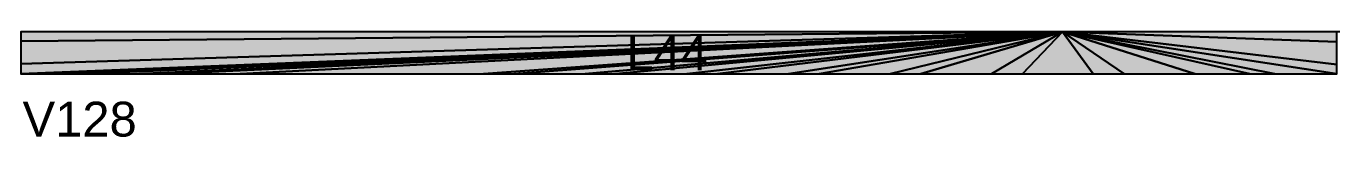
# Model space of a CAD drawing. Extents: x 37185 to 43130, y -8131 to -3926.
# Drawn here: x 41322.2 to 41570.9, y -6069.8 to -6049.7 of the extents above; entities that cross this region are included whole.
import ezdxf

# ---------------------------------------------------------------- set-up
doc = ezdxf.new("R2010")
doc.units = 0
doc.header["$MEASUREMENT"] = 0
for name, color, linetype in [('52', 3, 'CONTINUOUS'), ('74', 2, 'CONTINUOUS'), ('96', 252, 'CONTINUOUS')]:
    doc.layers.add(name, color=color, linetype=linetype)
doc.styles.add('TQS_ARIAL', font='arial.ttf')

msp = doc.modelspace()

# ---------------------------------------------------------------- linework, layer by layer
at = {"layer": '52', "linetype": 'Continuous'}
for points in [[(42174.86, -6049.7), (42174.26, -6049.7), (42174.1, -6049.7), (42172.77, -6049.7), (42172.52, -6049.7), (42169.86, -6049.7), (42166.6, -6049.7), (42163.13, -6049.7), (42159.86, -6049.7), (42157.2, -6049.7), (42156.96, -6049.7), (42155.62, -6049.7), (42155.47, -6049.7), (42155.37, -6049.7), (42154.86, -6049.7), (41974.53, -6049.7), (41961.86, -6049.7), (41595, -6049.7), (41584.53, -6049.7), (41571.86, -6049.7), (41519.62, -6049.7), (41321.2, -6049.7)], [(41321.2, -6057.7), (41324.63, -6057.7), (41333.08, -6057.7), (41343.59, -6057.7), (41349.46, -6057.7), (41362.95, -6057.7), (41409.35, -6057.7), (41415.22, -6057.7), (41428.71, -6057.7), (41434.57, -6057.7), (41448.06, -6057.7), (41453.93, -6057.7), (41467.42, -6057.7), (41473.29, -6057.7), (41486.78, -6057.7), (41492.65, -6057.7), (41506.13, -6057.7), (41512, -6057.7), (41525.49, -6057.7), (41531.36, -6057.7), (41544.85, -6057.7), (41555.32, -6057.7), (41560.1, -6057.7), (41571.86, -6057.7)]]:
    msp.add_lwpolyline(points, dxfattribs=at)
at = {"layer": '96', "linetype": 'Continuous'}
for points in [[(41519.62, -6049.7), (41321.2, -6049.7), (41321.2, -6051.46), (41519.62, -6049.7)], [(41519.62, -6049.7), (41321.2, -6051.46), (41321.2, -6055.79), (41519.62, -6049.7)], [(41519.62, -6049.7), (41321.2, -6055.79), (41321.2, -6057.7), (41519.62, -6049.7)], [(41519.62, -6049.7), (41321.2, -6057.7), (41324.63, -6057.7), (41519.62, -6049.7)], [(41519.62, -6049.7), (41324.63, -6057.7), (41333.08, -6057.7), (41519.62, -6049.7)], [(41519.62, -6049.7), (41333.08, -6057.7), (41343.59, -6057.7), (41519.62, -6049.7)], [(41519.62, -6049.7), (41343.59, -6057.7), (41349.46, -6057.7), (41519.62, -6049.7)], [(41519.62, -6049.7), (41349.46, -6057.7), (41362.95, -6057.7), (41519.62, -6049.7)], [(41519.62, -6049.7), (41362.95, -6057.7), (41409.35, -6057.7), (41519.62, -6049.7)], [(41519.62, -6049.7), (41409.35, -6057.7), (41415.22, -6057.7), (41519.62, -6049.7)], [(41519.62, -6049.7), (41415.22, -6057.7), (41428.71, -6057.7), (41519.62, -6049.7)], [(41519.62, -6049.7), (41428.71, -6057.7), (41434.57, -6057.7), (41519.62, -6049.7)], [(41519.62, -6049.7), (41434.57, -6057.7), (41448.06, -6057.7), (41519.62, -6049.7)], [(41519.62, -6049.7), (41448.06, -6057.7), (41453.93, -6057.7), (41519.62, -6049.7)], [(41519.62, -6049.7), (41453.93, -6057.7), (41467.42, -6057.7), (41519.62, -6049.7)], [(41519.62, -6049.7), (41467.42, -6057.7), (41473.29, -6057.7), (41519.62, -6049.7)], [(41519.62, -6049.7), (41473.29, -6057.7), (41486.78, -6057.7), (41519.62, -6049.7)], [(41519.62, -6049.7), (41486.78, -6057.7), (41492.65, -6057.7), (41519.62, -6049.7)], [(41519.62, -6049.7), (41492.65, -6057.7), (41506.13, -6057.7), (41519.62, -6049.7)], [(41519.62, -6049.7), (41506.13, -6057.7), (41512, -6057.7), (41519.62, -6049.7)], [(41519.62, -6049.7), (41512, -6057.7), (41525.49, -6057.7), (41519.62, -6049.7)], [(41519.62, -6049.7), (41525.49, -6057.7), (41531.36, -6057.7), (41519.62, -6049.7)], [(41519.62, -6049.7), (41531.36, -6057.7), (41544.85, -6057.7), (41519.62, -6049.7)], [(41519.62, -6049.7), (41544.85, -6057.7), (41555.32, -6057.7), (41519.62, -6049.7)], [(41519.62, -6049.7), (41555.32, -6057.7), (41560.1, -6057.7), (41519.62, -6049.7)], [(41519.62, -6049.7), (41560.1, -6057.7), (41571.86, -6057.7), (41519.62, -6049.7)], [(41519.62, -6049.7), (41571.86, -6057.7), (41571.86, -6055.94), (41519.62, -6049.7)], [(41519.62, -6049.7), (41571.86, -6055.94), (41571.86, -6051.6), (41519.62, -6049.7)], [(41519.62, -6049.7), (41571.86, -6051.6), (41571.86, -6049.7), (41519.62, -6049.7)]]:
    msp.add_lwpolyline(points, dxfattribs=at)
for points in [[(41519.62, -6049.7), (41321.2, -6049.7), (41321.2, -6051.46)], [(41519.62, -6049.7), (41321.2, -6051.46), (41519.62, -6049.7)], [(41519.62, -6049.7), (41321.2, -6051.46), (41321.2, -6055.79)], [(41519.62, -6049.7), (41321.2, -6055.79), (41519.62, -6049.7)], [(41519.62, -6049.7), (41321.2, -6055.79), (41321.2, -6057.7)], [(41519.62, -6049.7), (41321.2, -6057.7), (41519.62, -6049.7)], [(41519.62, -6049.7), (41321.2, -6057.7), (41324.63, -6057.7)], [(41519.62, -6049.7), (41324.63, -6057.7), (41519.62, -6049.7)], [(41519.62, -6049.7), (41324.63, -6057.7), (41333.08, -6057.7)], [(41519.62, -6049.7), (41333.08, -6057.7), (41519.62, -6049.7)], [(41519.62, -6049.7), (41333.08, -6057.7), (41343.59, -6057.7)], [(41519.62, -6049.7), (41343.59, -6057.7), (41519.62, -6049.7)], [(41519.62, -6049.7), (41343.59, -6057.7), (41349.46, -6057.7)], [(41519.62, -6049.7), (41349.46, -6057.7), (41519.62, -6049.7)], [(41519.62, -6049.7), (41349.46, -6057.7), (41362.95, -6057.7)], [(41519.62, -6049.7), (41362.95, -6057.7), (41519.62, -6049.7)], [(41519.62, -6049.7), (41362.95, -6057.7), (41409.35, -6057.7)], [(41519.62, -6049.7), (41409.35, -6057.7), (41519.62, -6049.7)], [(41519.62, -6049.7), (41409.35, -6057.7), (41415.22, -6057.7)], [(41519.62, -6049.7), (41415.22, -6057.7), (41519.62, -6049.7)], [(41519.62, -6049.7), (41415.22, -6057.7), (41428.71, -6057.7)], [(41519.62, -6049.7), (41428.71, -6057.7), (41519.62, -6049.7)], [(41519.62, -6049.7), (41428.71, -6057.7), (41434.57, -6057.7)], [(41519.62, -6049.7), (41434.57, -6057.7), (41519.62, -6049.7)], [(41519.62, -6049.7), (41434.57, -6057.7), (41448.06, -6057.7)], [(41519.62, -6049.7), (41448.06, -6057.7), (41519.62, -6049.7)], [(41519.62, -6049.7), (41448.06, -6057.7), (41453.93, -6057.7)], [(41519.62, -6049.7), (41453.93, -6057.7), (41519.62, -6049.7)], [(41519.62, -6049.7), (41453.93, -6057.7), (41467.42, -6057.7)], [(41519.62, -6049.7), (41467.42, -6057.7), (41519.62, -6049.7)], [(41519.62, -6049.7), (41467.42, -6057.7), (41473.29, -6057.7)], [(41519.62, -6049.7), (41473.29, -6057.7), (41519.62, -6049.7)], [(41519.62, -6049.7), (41473.29, -6057.7), (41486.78, -6057.7)], [(41519.62, -6049.7), (41486.78, -6057.7), (41519.62, -6049.7)], [(41519.62, -6049.7), (41486.78, -6057.7), (41492.65, -6057.7)], [(41519.62, -6049.7), (41492.65, -6057.7), (41519.62, -6049.7)], [(41519.62, -6049.7), (41492.65, -6057.7), (41506.13, -6057.7)], [(41519.62, -6049.7), (41506.13, -6057.7), (41519.62, -6049.7)], [(41519.62, -6049.7), (41506.13, -6057.7), (41512, -6057.7)], [(41519.62, -6049.7), (41512, -6057.7), (41519.62, -6049.7)], [(41519.62, -6049.7), (41512, -6057.7), (41525.49, -6057.7)], [(41519.62, -6049.7), (41525.49, -6057.7), (41519.62, -6049.7)], [(41519.62, -6049.7), (41525.49, -6057.7), (41531.36, -6057.7)], [(41519.62, -6049.7), (41531.36, -6057.7), (41519.62, -6049.7)], [(41519.62, -6049.7), (41531.36, -6057.7), (41544.85, -6057.7)], [(41519.62, -6049.7), (41544.85, -6057.7), (41519.62, -6049.7)], [(41519.62, -6049.7), (41544.85, -6057.7), (41555.32, -6057.7)], [(41519.62, -6049.7), (41555.32, -6057.7), (41519.62, -6049.7)], [(41519.62, -6049.7), (41555.32, -6057.7), (41560.1, -6057.7)], [(41519.62, -6049.7), (41560.1, -6057.7), (41519.62, -6049.7)], [(41519.62, -6049.7), (41560.1, -6057.7), (41571.86, -6057.7)], [(41519.62, -6049.7), (41571.86, -6057.7), (41519.62, -6049.7)], [(41519.62, -6049.7), (41571.86, -6057.7), (41571.86, -6055.94)], [(41519.62, -6049.7), (41571.86, -6055.94), (41519.62, -6049.7)], [(41519.62, -6049.7), (41571.86, -6055.94), (41571.86, -6051.6)], [(41519.62, -6049.7), (41571.86, -6051.6), (41519.62, -6049.7)], [(41519.62, -6049.7), (41571.86, -6051.6), (41571.86, -6049.7)], [(41519.62, -6049.7), (41571.86, -6049.7), (41519.62, -6049.7)]]:
    msp.add_solid(points, dxfattribs=at)

# ---------------------------------------------------------------- texts
at = {"layer": '74', "linetype": 'Continuous', "style": 'TQS_ARIAL'}
for s, p in [('L44', (41436.53, -6057.03)), ('V128', (41321.53, -6069.7))]:
    msp.add_text(s, height=6.667, dxfattribs=at).set_placement(p)

doc.saveas('drawing.dxf')
